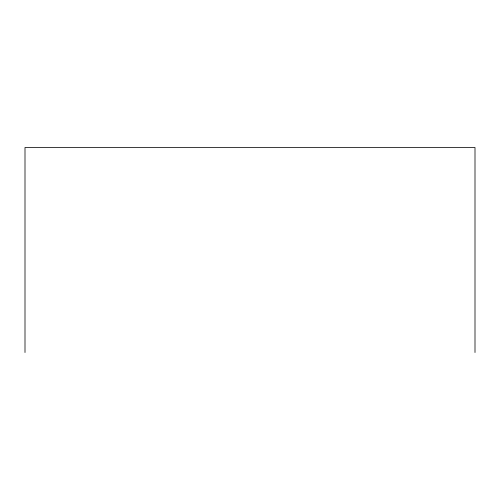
<?xml version="1.0" encoding="UTF-8"?>
<svg xmlns="http://www.w3.org/2000/svg" width="500" height="500" viewBox="0 0 500 500"><rect width="100%" height="100%" fill="white"/><g stroke="black" fill="none" stroke-linecap="round" stroke-linejoin="round"><path stroke-width="0.75" d="M475 352.506L475 147.494L25 147.494L25 352.506"/></g></svg>
